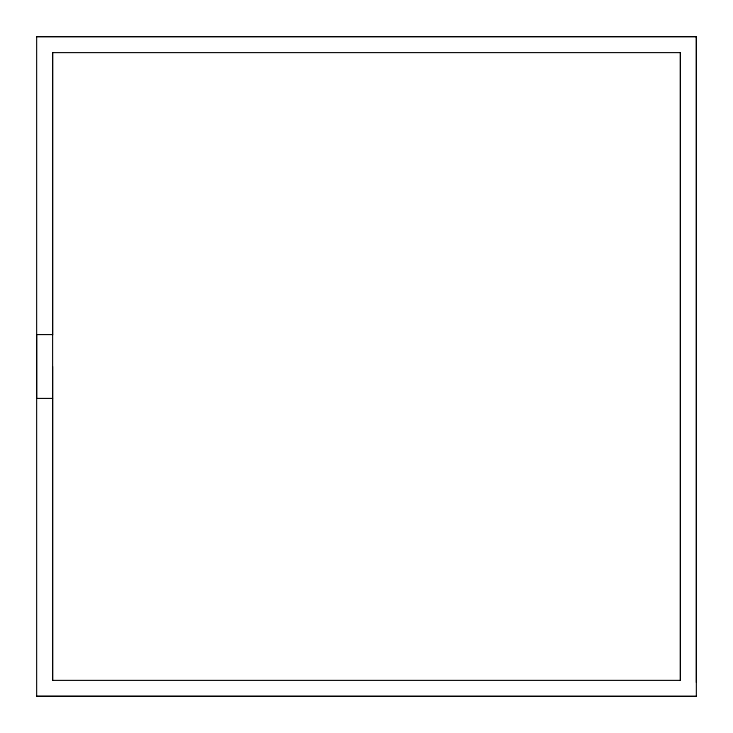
<?xml version="1.0" encoding="UTF-8"?>
<svg xmlns="http://www.w3.org/2000/svg" width="733" height="733" viewBox="0 0 733 733"><rect width="100%" height="100%" fill="white"/><g stroke="black" fill="none" stroke-linecap="round" stroke-linejoin="round"><path stroke-width="1.1" d="M36.65 36.659L696.35 36.65L36.65 36.65L36.65 696.35L696.35 696.341L696.35 36.65M52.611 680.389L52.611 52.62L680.389 52.611L680.389 680.38L52.611 680.389L52.611 366.5M680.389 680.389L680.389 52.62M696.35 682.469L696.35 36.797M52.611 334.578L36.65 334.578L36.65 398.422L52.611 398.422M36.65 696.213L696.35 696.341M52.611 52.611L52.611 335.054"/></g></svg>
